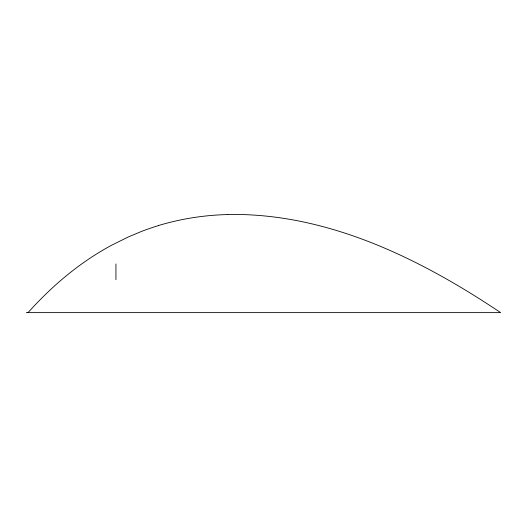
<?xml version="1.0" encoding="UTF-8"?>
<svg xmlns="http://www.w3.org/2000/svg" width="527" height="527" viewBox="0 0 527 527"><rect width="100%" height="100%" fill="white"/><g stroke="black" fill="none" stroke-linecap="round" stroke-linejoin="round"><path stroke-width="0.79" d="M28.056 312.623C43.655 295.219 60.849 279.178 79.735 265.377A278.77 278.77 0 0 1 111.335 245.371L128.087 237.058L141.012 231.63A246.392 246.392 0 0 1 158.68 225.53M227.736 214.476C327.115 212.677 419.947 258.573 500.65 312.623L26.35 312.623M115.933 263.961L115.933 279.672M158.66 225.47A261.945 261.945 0 0 1 227.743 214.568"/></g></svg>
